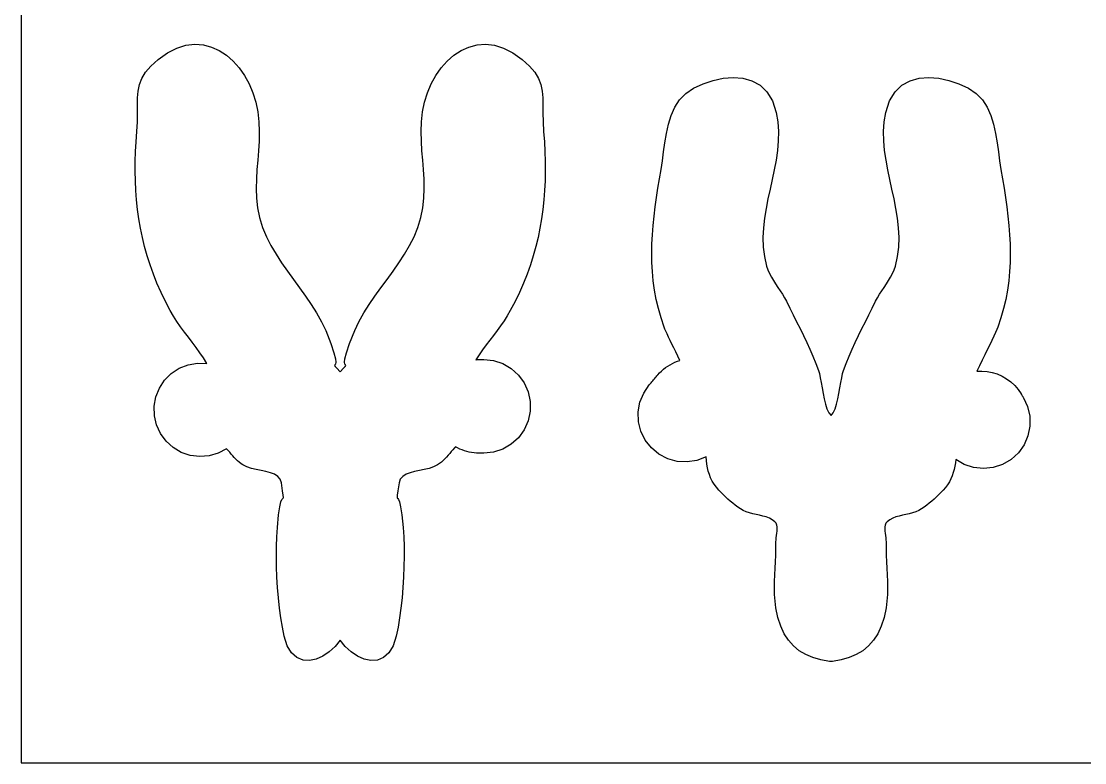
# Model space of a CAD drawing. Header units: inches. Extents: x 1 to 26.6, y 1 to 13.5.
# Drawn here: x 1 to 9.95, y 1 to 7.24 of the extents above; entities that cross this region are included whole.
import ezdxf

# ---------------------------------------------------------------- set-up
doc = ezdxf.new("R2010")
doc.units = ezdxf.units.IN
doc.layers.get('0').update_dxf_attribs({"linetype": 'CONTINUOUS'})

msp = doc.modelspace()

# ---------------------------------------------------------------- linework, layer by layer
at = {"color": 0, "linetype": 'CONTINUOUS'}
for p, q in [((1, 13.4803), (1, 1)), ((2.2316, 6.9756), (2.3099, 7.0151)), ((2.3099, 7.0151), (2.3867, 7.0383)), ((2.3867, 7.0383), (2.4613, 7.0468)), ((2.4613, 7.0468), (2.5332, 7.0414)), ((2.5332, 7.0414), (2.602, 7.0233)), ((2.602, 7.0233), (2.6671, 6.9939)), ((2.6671, 6.9939), (2.7279, 6.9539)), ((4.6425, 6.9539), (4.7034, 6.9939)), ((4.7034, 6.9939), (4.7684, 7.0233)), ((4.7684, 7.0233), (4.8373, 7.0414)), ((4.8373, 7.0414), (4.9092, 7.0468)), ((4.9092, 7.0468), (4.9839, 7.0383)), ((4.9839, 7.0383), (5.0605, 7.0151)), ((5.0605, 7.0151), (5.1389, 6.9756)), ((2.0914, 6.8635), (2.1522, 6.9191)), ((2.1522, 6.9191), (2.2316, 6.9756)), ((2.7279, 6.9539), (2.784, 6.9047)), ((2.784, 6.9047), (2.8348, 6.8474)), ((4.5356, 6.8474), (4.5865, 6.9047)), ((4.5865, 6.9047), (4.6425, 6.9539)), ((5.1389, 6.9756), (5.2183, 6.9191)), ((5.2183, 6.9191), (5.2791, 6.8635)), ((2.0157, 6.7588), (2.0467, 6.8105)), ((2.0467, 6.8105), (2.0914, 6.8635)), ((2.8348, 6.8474), (2.8798, 6.7831)), ((4.4906, 6.7831), (4.5356, 6.8474)), ((5.2791, 6.8635), (5.3237, 6.8105)), ((5.3237, 6.8105), (5.3547, 6.7588)), ((1.9959, 6.7067), (2.0157, 6.7588)), ((2.8798, 6.7831), (2.9185, 6.713)), ((4.452, 6.713), (4.4906, 6.7831)), ((5.3547, 6.7588), (5.3746, 6.7067)), ((6.7402, 6.7139), (6.8245, 6.7428)), ((6.8245, 6.7428), (6.9099, 6.7615)), ((6.9099, 6.7615), (6.9943, 6.7682)), ((6.9943, 6.7682), (7.0755, 6.7617)), ((7.0755, 6.7617), (7.1514, 6.7401)), ((7.1514, 6.7401), (7.2195, 6.7019)), ((8.4148, 6.7019), (8.483, 6.7401)), ((8.483, 6.7401), (8.5588, 6.7617)), ((8.5588, 6.7617), (8.64, 6.7682)), ((8.64, 6.7682), (8.7245, 6.7615)), ((8.7245, 6.7615), (8.8099, 6.7428)), ((8.8099, 6.7428), (8.8941, 6.7139)), ((1.9799, 6.5962), (1.9848, 6.653)), ((1.9848, 6.653), (1.9959, 6.7067)), ((2.9185, 6.713), (2.9503, 6.6382)), ((2.9503, 6.6382), (2.9748, 6.5598)), ((4.3956, 6.5598), (4.4201, 6.6382)), ((4.4201, 6.6382), (4.452, 6.713)), ((5.3746, 6.7067), (5.3856, 6.653)), ((5.3856, 6.653), (5.3905, 6.5962)), ((6.5423, 6.5783), (6.5943, 6.6323)), ((6.5943, 6.6323), (6.6595, 6.6761)), ((6.6595, 6.6761), (6.7402, 6.7139)), ((7.2195, 6.7019), (7.2779, 6.6455)), ((7.2779, 6.6455), (7.3243, 6.5695)), ((8.31, 6.5695), (8.3564, 6.6455)), ((8.3564, 6.6455), (8.4148, 6.7019)), ((8.8941, 6.7139), (8.9749, 6.6761)), ((8.9749, 6.6761), (9.0401, 6.6323)), ((9.0401, 6.6323), (9.092, 6.5783)), ((1.9787, 6.5351), (1.9799, 6.5962)), ((2.9748, 6.5598), (2.9914, 6.479)), ((4.3791, 6.479), (4.3956, 6.5598)), ((5.3905, 6.5962), (5.3917, 6.5351)), ((6.5018, 6.516), (6.5423, 6.5783)), ((7.3243, 6.5695), (7.3564, 6.4721)), ((8.2779, 6.4721), (8.31, 6.5695)), ((9.092, 6.5783), (9.1325, 6.516)), ((1.9777, 6.3941), (1.9789, 6.4682)), ((1.9789, 6.4682), (1.9787, 6.5351)), ((2.9914, 6.479), (3.0007, 6.3945)), ((4.3698, 6.3945), (4.3791, 6.479)), ((5.3917, 6.5351), (5.3917, 6.4682)), ((5.3917, 6.4682), (5.3928, 6.3941)), ((6.4479, 6.3735), (6.4709, 6.4473)), ((6.4709, 6.4473), (6.5018, 6.516)), ((7.3564, 6.4721), (7.3696, 6.3929)), ((8.2647, 6.3929), (8.2779, 6.4721)), ((9.1325, 6.516), (9.1633, 6.4473)), ((9.1633, 6.4473), (9.1865, 6.3735)), ((1.9728, 6.3113), (1.9777, 6.3941)), ((3.0007, 6.3945), (3.0037, 6.3118)), ((4.3667, 6.3118), (4.3698, 6.3945)), ((5.3928, 6.3941), (5.3977, 6.3113)), ((6.4308, 6.2968), (6.4479, 6.3735)), ((7.3696, 6.3929), (7.3748, 6.3131)), ((8.2595, 6.3131), (8.2647, 6.3929)), ((9.1865, 6.3735), (9.2034, 6.2968)), ((1.9664, 6.2269), (1.9728, 6.3113)), ((3.0037, 6.3118), (3.0021, 6.2305)), ((4.3684, 6.2305), (4.3667, 6.3118)), ((5.3977, 6.3113), (5.4041, 6.2269)), ((6.4179, 6.2185), (6.4308, 6.2968)), ((7.3748, 6.3131), (7.3731, 6.2329)), ((8.2611, 6.2329), (8.2595, 6.3131)), ((9.2034, 6.2968), (9.2164, 6.2185)), ((1.9619, 6.1434), (1.9664, 6.2269)), ((3.0021, 6.2305), (2.9972, 6.1502)), ((4.3732, 6.1502), (4.3684, 6.2305)), ((5.4041, 6.2269), (5.4086, 6.1434)), ((6.4075, 6.1406), (6.4179, 6.2185)), ((7.3731, 6.2329), (7.3658, 6.1523)), ((8.2685, 6.1523), (8.2611, 6.2329)), ((9.2164, 6.2185), (9.2269, 6.1406)), ((1.9593, 6.0607), (1.9619, 6.1434)), ((2.9972, 6.1502), (2.9907, 6.0707)), ((4.3797, 6.0707), (4.3732, 6.1502)), ((5.4086, 6.1434), (5.4111, 6.0607)), ((6.3976, 6.0647), (6.4075, 6.1406)), ((7.3658, 6.1523), (7.3541, 6.0714)), ((8.2802, 6.0714), (8.2685, 6.1523)), ((9.2269, 6.1406), (9.2368, 6.0647)), ((1.9588, 5.9787), (1.9593, 6.0607)), ((2.9907, 6.0707), (2.9843, 5.9915)), ((4.3863, 5.9915), (4.3797, 6.0707)), ((5.4111, 6.0607), (5.4117, 5.9787)), ((6.3865, 5.9926), (6.3976, 6.0647)), ((7.3541, 6.0714), (7.3391, 5.9901)), ((8.2953, 5.9901), (8.2802, 6.0714)), ((9.2368, 6.0647), (9.2479, 5.9926)), ((1.9603, 5.8975), (1.9588, 5.9787)), ((2.9793, 5.9123), (2.9774, 5.8327)), ((2.9843, 5.9915), (2.9793, 5.9123)), ((4.3911, 5.9123), (4.3863, 5.9915)), ((4.3931, 5.8327), (4.3911, 5.9123)), ((5.4117, 5.9787), (5.4101, 5.8975)), ((6.3596, 5.8349), (6.3727, 5.9136)), ((6.3727, 5.9136), (6.3865, 5.9926)), ((7.3391, 5.9901), (7.322, 5.9087)), ((8.3123, 5.9087), (8.2953, 5.9901)), ((9.2479, 5.9926), (9.2617, 5.9136)), ((9.2617, 5.9136), (9.2747, 5.8349)), ((1.9642, 5.8169), (1.9603, 5.8975)), ((2.9774, 5.8327), (2.9801, 5.7525)), ((4.3903, 5.7525), (4.3931, 5.8327)), ((5.4101, 5.8975), (5.4062, 5.8169)), ((6.3475, 5.7565), (6.3596, 5.8349)), ((7.3041, 5.8273), (7.2866, 5.7457)), ((7.322, 5.9087), (7.3041, 5.8273)), ((8.3302, 5.8273), (8.3123, 5.9087)), ((8.3477, 5.7457), (8.3302, 5.8273)), ((9.2747, 5.8349), (9.2868, 5.7565)), ((1.9703, 5.7369), (1.9642, 5.8169)), ((1.9789, 5.6574), (1.9703, 5.7369)), ((2.9801, 5.7525), (2.9891, 5.6711)), ((4.3814, 5.6711), (4.3903, 5.7525)), ((5.4001, 5.7369), (5.3916, 5.6574)), ((5.4062, 5.8169), (5.4001, 5.7369)), ((6.3366, 5.6781), (6.3475, 5.7565)), ((7.2866, 5.7457), (7.2706, 5.6643)), ((8.3636, 5.6643), (8.3477, 5.7457)), ((9.2868, 5.7565), (9.2977, 5.6781)), ((1.9898, 5.5784), (1.9789, 5.6574)), ((2.9891, 5.6711), (3.0058, 5.5883)), ((4.3646, 5.5883), (4.3814, 5.6711)), ((5.3916, 5.6574), (5.3806, 5.5784)), ((6.3271, 5.6), (6.3366, 5.6781)), ((7.2706, 5.6643), (7.2574, 5.5829)), ((8.3769, 5.5829), (8.3636, 5.6643)), ((9.2977, 5.6781), (9.3072, 5.6)), ((2.0033, 5.4999), (1.9898, 5.5784)), ((3.0058, 5.5883), (3.032, 5.5037)), ((4.3385, 5.5037), (4.3646, 5.5883)), ((5.3806, 5.5784), (5.3671, 5.4999)), ((6.3193, 5.522), (6.3271, 5.6)), ((7.2574, 5.5829), (7.2482, 5.5018)), ((8.386, 5.5018), (8.3769, 5.5829)), ((9.3072, 5.6), (9.315, 5.522)), ((2.0195, 5.4217), (2.0033, 5.4999)), ((3.032, 5.5037), (3.0639, 5.427)), ((4.3066, 5.427), (4.3385, 5.5037)), ((5.3671, 5.4999), (5.3509, 5.4217)), ((6.3133, 5.4441), (6.3193, 5.522)), ((7.2482, 5.5018), (7.2442, 5.4208)), ((8.3901, 5.4208), (8.386, 5.5018)), ((9.315, 5.522), (9.3209, 5.4441)), ((2.0384, 5.3439), (2.0195, 5.4217)), ((3.0639, 5.427), (3.1019, 5.3525)), ((4.2686, 5.3525), (4.3066, 5.427)), ((5.3509, 5.4217), (5.3321, 5.3439)), ((6.3096, 5.3663), (6.3133, 5.4441)), ((7.2442, 5.4208), (7.2466, 5.3402)), ((8.3878, 5.3402), (8.3901, 5.4208)), ((9.3209, 5.4441), (9.3247, 5.3663)), ((2.0601, 5.2664), (2.0384, 5.3439)), ((3.1019, 5.3525), (3.1447, 5.2797)), ((4.2257, 5.2797), (4.2686, 5.3525)), ((5.3321, 5.3439), (5.3104, 5.2664)), ((6.3082, 5.2885), (6.3096, 5.3663)), ((6.3095, 5.2107), (6.3082, 5.2885)), ((7.2466, 5.3402), (7.2565, 5.26)), ((8.3779, 5.26), (8.3878, 5.3402)), ((9.3247, 5.3663), (9.326, 5.2885)), ((9.326, 5.2885), (9.3248, 5.2107)), ((2.0846, 5.1891), (2.0601, 5.2664)), ((3.1447, 5.2797), (3.1914, 5.2082)), ((3.1914, 5.2082), (3.2406, 5.1377)), ((4.1298, 5.1377), (4.1791, 5.2082)), ((4.1791, 5.2082), (4.2257, 5.2797)), ((5.3104, 5.2664), (5.2858, 5.1891)), ((6.3136, 5.133), (6.3095, 5.2107)), ((7.2565, 5.26), (7.2751, 5.1803)), ((8.3592, 5.1803), (8.3779, 5.26)), ((9.3248, 5.2107), (9.3206, 5.133)), ((2.1121, 5.1121), (2.0846, 5.1891)), ((2.1427, 5.0351), (2.1121, 5.1121)), ((3.2406, 5.1377), (3.2914, 5.0678)), ((4.0791, 5.0678), (4.1298, 5.1377)), ((5.2583, 5.1121), (5.2278, 5.0351)), ((5.2858, 5.1891), (5.2583, 5.1121)), ((6.3209, 5.0553), (6.3136, 5.133)), ((7.2751, 5.1803), (7.2862, 5.1483)), ((7.2862, 5.1483), (7.2999, 5.1175)), ((7.2999, 5.1175), (7.3156, 5.0875)), ((8.3186, 5.0875), (8.3344, 5.1175)), ((8.3344, 5.1175), (8.3481, 5.1483)), ((8.3481, 5.1483), (8.3592, 5.1803)), ((9.3206, 5.133), (9.3134, 5.0553)), ((2.1764, 4.9583), (2.1427, 5.0351)), ((3.2914, 5.0678), (3.3425, 4.998)), ((4.028, 4.998), (4.0791, 5.0678)), ((5.2278, 5.0351), (5.1941, 4.9583)), ((6.3316, 4.9775), (6.3209, 5.0553)), ((7.3156, 5.0875), (7.3329, 5.0582)), ((7.3329, 5.0582), (7.3512, 5.0293)), ((7.3512, 5.0293), (7.3701, 5.0006)), ((8.2642, 5.0006), (8.283, 5.0293)), ((8.283, 5.0293), (8.3015, 5.0582)), ((8.3015, 5.0582), (8.3186, 5.0875)), ((9.3134, 5.0553), (9.3028, 4.9775)), ((2.2132, 4.8816), (2.1764, 4.9583)), ((3.3425, 4.998), (3.3927, 4.9279)), ((3.3927, 4.9279), (3.441, 4.8571)), ((3.9294, 4.8571), (3.9777, 4.9279)), ((3.9777, 4.9279), (4.028, 4.998)), ((5.1941, 4.9583), (5.1572, 4.8816)), ((6.3457, 4.8997), (6.3316, 4.9775)), ((7.3701, 5.0006), (7.3891, 4.972)), ((7.3891, 4.972), (7.4076, 4.9431)), ((7.4076, 4.9431), (7.4251, 4.9138)), ((8.2092, 4.9138), (8.2267, 4.9431)), ((8.2267, 4.9431), (8.2452, 4.972)), ((8.2452, 4.972), (8.2642, 5.0006)), ((9.3028, 4.9775), (9.2885, 4.8997)), ((2.2534, 4.8048), (2.2132, 4.8816)), ((3.441, 4.8571), (3.4862, 4.7851)), ((3.8842, 4.7851), (3.9294, 4.8571)), ((5.1572, 4.8816), (5.117, 4.8048)), ((6.3639, 4.8217), (6.3457, 4.8997)), ((7.4251, 4.9138), (7.4412, 4.8837)), ((7.4412, 4.8837), (7.4701, 4.8264)), ((8.1642, 4.8264), (8.193, 4.8837)), ((8.193, 4.8837), (8.2092, 4.9138)), ((9.2885, 4.8997), (9.2705, 4.8217)), ((2.2806, 4.758), (2.2534, 4.8048)), ((2.3101, 4.7127), (2.2806, 4.758)), ((3.4862, 4.7851), (3.5272, 4.7117)), ((3.8432, 4.7117), (3.8842, 4.7851)), ((5.0918, 4.7611), (5.0645, 4.7189)), ((5.117, 4.8048), (5.0918, 4.7611)), ((6.3859, 4.7436), (6.3639, 4.8217)), ((7.4701, 4.8264), (7.4991, 4.769)), ((7.4991, 4.769), (7.528, 4.7115)), ((8.1062, 4.7115), (8.1352, 4.769)), ((8.1352, 4.769), (8.1642, 4.8264)), ((9.2705, 4.8217), (9.2483, 4.7436)), ((2.3413, 4.6683), (2.3101, 4.7127)), ((2.3735, 4.6247), (2.3413, 4.6683)), ((3.5272, 4.7117), (3.5628, 4.6364)), ((3.8076, 4.6364), (3.8432, 4.7117)), ((5.0357, 4.6774), (5.0058, 4.6366)), ((5.0645, 4.7189), (5.0357, 4.6774)), ((6.4125, 4.6654), (6.3859, 4.7436)), ((6.4185, 4.65), (6.4125, 4.6654)), ((7.528, 4.7115), (7.5567, 4.6539)), ((8.0776, 4.6539), (8.1062, 4.7115)), ((9.2219, 4.6654), (9.214, 4.6456)), ((9.2483, 4.7436), (9.2219, 4.6654)), ((2.4066, 4.5815), (2.3735, 4.6247)), ((2.4397, 4.5383), (2.4066, 4.5815)), ((3.5628, 4.6364), (3.6065, 4.5278)), ((3.764, 4.5278), (3.8076, 4.6364)), ((4.9752, 4.5962), (4.9443, 4.556)), ((5.0058, 4.6366), (4.9752, 4.5962)), ((6.4268, 4.6309), (6.4185, 4.65)), ((6.4369, 4.6083), (6.4268, 4.6309)), ((6.4489, 4.5827), (6.4369, 4.6083)), ((6.4623, 4.5545), (6.4489, 4.5827)), ((7.5567, 4.6539), (7.5849, 4.596)), ((7.5849, 4.596), (7.6124, 4.538)), ((8.0219, 4.538), (8.0495, 4.596)), ((8.0495, 4.596), (8.0776, 4.6539)), ((9.1887, 4.5897), (9.1722, 4.5549)), ((9.2028, 4.6202), (9.1887, 4.5897)), ((9.214, 4.6456), (9.2028, 4.6202)), ((2.4724, 4.495), (2.4397, 4.5383)), ((2.5042, 4.451), (2.4724, 4.495)), ((3.6065, 4.5278), (3.6325, 4.4511)), ((3.7379, 4.4511), (3.764, 4.5278)), ((4.9136, 4.5157), (4.8835, 4.4751)), ((4.9443, 4.556), (4.9136, 4.5157)), ((6.4772, 4.5239), (6.4623, 4.5545)), ((6.4931, 4.4914), (6.4772, 4.5239)), ((6.5099, 4.4572), (6.4931, 4.4914)), ((7.6124, 4.538), (7.6391, 4.4796)), ((7.6391, 4.4796), (7.6648, 4.4206)), ((7.9696, 4.4206), (7.9952, 4.4796)), ((7.9952, 4.4796), (8.0219, 4.538)), ((9.1535, 4.5165), (9.1332, 4.4751)), ((9.1722, 4.5549), (9.1535, 4.5165)), ((2.5345, 4.4064), (2.5042, 4.451)), ((2.5627, 4.3604), (2.5345, 4.4064)), ((3.6325, 4.4511), (3.645, 4.4006)), ((3.645, 4.4006), (3.6479, 4.3704)), ((3.7226, 4.3704), (3.7254, 4.4006)), ((3.7254, 4.4006), (3.7379, 4.4511)), ((4.8544, 4.434), (4.8268, 4.3919)), ((4.8268, 4.3919), (4.8295, 4.3921)), ((4.8295, 4.3921), (4.8322, 4.3923)), ((4.8322, 4.3923), (4.8349, 4.3924)), ((4.8349, 4.3924), (4.8375, 4.3925)), ((4.8375, 4.3925), (4.8429, 4.3927)), ((4.8429, 4.3927), (4.8456, 4.3927)), ((4.8456, 4.3927), (4.8482, 4.3928)), ((4.8482, 4.3928), (4.893, 4.3928)), ((4.8835, 4.4751), (4.8544, 4.434)), ((4.893, 4.3928), (4.9749, 4.3843)), ((6.5275, 4.4219), (6.5099, 4.4572)), ((6.5455, 4.3857), (6.5275, 4.4219)), ((7.6648, 4.4206), (7.6892, 4.3612)), ((7.9451, 4.3612), (7.9696, 4.4206)), ((9.1117, 4.4317), (9.0893, 4.3867)), ((9.1332, 4.4751), (9.1117, 4.4317)), ((2.2632, 4.2759), (2.33, 4.3197)), ((2.33, 4.3197), (2.4043, 4.349)), ((2.4043, 4.349), (2.4829, 4.3628)), ((2.4829, 4.3628), (2.5627, 4.3604)), ((3.6406, 4.3475), (3.6384, 4.3431)), ((3.6384, 4.3431), (3.6425, 4.3357)), ((3.6451, 4.3547), (3.6406, 4.3475)), ((3.6425, 4.3357), (3.6568, 4.3195)), ((3.6479, 4.3704), (3.6451, 4.3547)), ((3.6568, 4.3195), (3.6852, 4.2885)), ((3.6852, 4.2885), (3.7138, 4.3195)), ((3.7138, 4.3195), (3.728, 4.3357)), ((3.7254, 4.3547), (3.7226, 4.3704)), ((3.7299, 4.3475), (3.7254, 4.3547)), ((3.728, 4.3357), (3.7321, 4.3431)), ((3.7321, 4.3431), (3.7299, 4.3475)), ((4.9749, 4.3843), (5.0531, 4.3588)), ((5.0531, 4.3588), (5.1245, 4.3176)), ((5.1245, 4.3176), (5.1856, 4.2626)), ((6.3902, 4.2967), (6.4072, 4.3116)), ((6.4072, 4.3116), (6.4249, 4.3255)), ((6.4249, 4.3255), (6.4434, 4.3383)), ((6.4434, 4.3383), (6.4627, 4.3501)), ((6.4627, 4.3501), (6.4826, 4.3608)), ((6.4826, 4.3608), (6.5031, 4.3703)), ((6.5031, 4.3703), (6.5241, 4.3786)), ((6.5241, 4.3786), (6.5455, 4.3857)), ((7.6892, 4.3612), (7.7122, 4.3013)), ((7.7122, 4.3013), (7.7199, 4.2745)), ((7.9144, 4.2745), (7.9222, 4.3013)), ((7.9222, 4.3013), (7.9451, 4.3612)), ((9.0665, 4.3409), (9.0435, 4.2951)), ((9.0893, 4.3867), (9.0665, 4.3409)), ((2.1626, 4.153), (2.2067, 4.2196)), ((2.2067, 4.2196), (2.2632, 4.2759)), ((5.1856, 4.2626), (5.234, 4.1959)), ((6.3089, 4.2052), (6.3159, 4.2136)), ((6.3159, 4.2136), (6.3231, 4.222)), ((6.3231, 4.222), (6.3303, 4.2304)), ((6.3303, 4.2304), (6.3375, 4.2389)), ((6.3375, 4.2389), (6.3447, 4.2473)), ((6.3447, 4.2473), (6.3519, 4.2556)), ((6.3519, 4.2556), (6.3591, 4.2641)), ((6.3591, 4.2641), (6.3742, 4.2808)), ((6.3742, 4.2808), (6.3902, 4.2967)), ((7.7199, 4.2745), (7.7271, 4.2398)), ((7.7271, 4.2398), (7.7343, 4.1992)), ((7.9, 4.1992), (7.9072, 4.2398)), ((7.9072, 4.2398), (7.9144, 4.2745)), ((9.0435, 4.2951), (9.0877, 4.2967)), ((9.0877, 4.2967), (9.1317, 4.2932)), ((9.1317, 4.2932), (9.175, 4.2849)), ((9.175, 4.2849), (9.2172, 4.2719)), ((9.2172, 4.2719), (9.2576, 4.2541)), ((9.2576, 4.2541), (9.2957, 4.232)), ((9.2957, 4.232), (9.3311, 4.2057)), ((2.1329, 4.079), (2.1626, 4.153)), ((5.234, 4.1959), (5.2675, 4.1208)), ((5.2675, 4.1208), (5.2846, 4.0403)), ((6.2403, 4.1115), (6.2873, 4.18)), ((6.2873, 4.18), (6.2945, 4.1883)), ((6.2945, 4.1883), (6.3017, 4.1968)), ((6.3017, 4.1968), (6.3089, 4.2052)), ((7.7343, 4.1992), (7.7418, 4.1547)), ((7.7418, 4.1547), (7.7499, 4.1083)), ((7.8844, 4.1083), (7.8926, 4.1547)), ((7.8926, 4.1547), (7.9, 4.1992)), ((9.3311, 4.2057), (9.3634, 4.1756)), ((9.3634, 4.1756), (9.3922, 4.1421)), ((9.3922, 4.1421), (9.417, 4.1056)), ((2.1187, 4.0003), (2.1329, 4.079)), ((5.2846, 4.0403), (5.2846, 3.958)), ((6.1942, 3.9529), (6.2089, 4.0346)), ((6.2089, 4.0346), (6.2403, 4.1115)), ((7.7499, 4.1083), (7.7594, 4.0623)), ((7.7594, 4.0623), (7.7703, 4.0184)), ((7.864, 4.0184), (7.875, 4.0623)), ((7.875, 4.0623), (7.8844, 4.1083)), ((9.417, 4.1056), (9.419, 4.1022)), ((9.419, 4.1022), (9.421, 4.0989)), ((9.421, 4.0989), (9.423, 4.0954)), ((9.423, 4.0954), (9.4251, 4.0921)), ((9.4251, 4.0921), (9.4271, 4.0887)), ((9.4271, 4.0887), (9.4292, 4.0853)), ((9.4292, 4.0853), (9.4311, 4.082)), ((9.4311, 4.082), (9.4332, 4.0785)), ((9.4332, 4.0785), (9.4352, 4.0752)), ((9.4352, 4.0752), (9.4372, 4.0719)), ((9.4372, 4.0719), (9.4722, 3.9967)), ((2.1206, 3.9205), (2.1187, 4.0003)), ((5.2846, 3.958), (5.2675, 3.8775)), ((6.1969, 3.8699), (6.1942, 3.9529)), ((7.7703, 4.0184), (7.7833, 3.979)), ((7.7833, 3.979), (7.7987, 3.9457)), ((7.7987, 3.9457), (7.8172, 3.9209)), ((7.8172, 3.9209), (7.8355, 3.9457)), ((7.8355, 3.9457), (7.8509, 3.979)), ((7.8509, 3.979), (7.864, 4.0184)), ((9.4722, 3.9967), (9.4906, 3.9158)), ((2.1388, 3.8428), (2.1206, 3.9205)), ((5.2675, 3.8775), (5.234, 3.8023)), ((6.2171, 3.7894), (6.1969, 3.8699)), ((9.4906, 3.9158), (9.4917, 3.8329)), ((2.1721, 3.7702), (2.1388, 3.8428)), ((2.2194, 3.7059), (2.1721, 3.7702)), ((5.234, 3.8023), (5.1856, 3.7357)), ((6.2536, 3.7148), (6.2171, 3.7894)), ((9.4917, 3.8329), (9.4753, 3.7517)), ((2.2786, 3.6525), (2.2194, 3.7059)), ((5.1245, 3.6806), (5.0531, 3.6395)), ((5.1856, 3.7357), (5.1245, 3.6806)), ((6.305, 3.6496), (6.2536, 3.7148)), ((9.4424, 3.6756), (9.3943, 3.6081)), ((9.4753, 3.7517), (9.4424, 3.6756)), ((2.3475, 3.6121), (2.2786, 3.6525)), ((2.4231, 3.5864), (2.3475, 3.6121)), ((2.5023, 3.5766), (2.4231, 3.5864)), ((2.5819, 3.5828), (2.5023, 3.5766)), ((2.6585, 3.605), (2.5819, 3.5828)), ((2.7292, 3.6423), (2.6585, 3.605)), ((2.7419, 3.6276), (2.7292, 3.6423)), ((2.7546, 3.6127), (2.7419, 3.6276)), ((2.7673, 3.5978), (2.7546, 3.6127)), ((2.7801, 3.5831), (2.7673, 3.5978)), ((2.7932, 3.5688), (2.7801, 3.5831)), ((4.5939, 3.5872), (4.5802, 3.572)), ((4.6073, 3.6026), (4.5939, 3.5872)), ((4.6205, 3.6182), (4.6073, 3.6026)), ((4.6339, 3.6336), (4.6205, 3.6182)), ((4.6472, 3.649), (4.6339, 3.6336)), ((4.648, 3.6499), (4.6472, 3.649)), ((4.6489, 3.6509), (4.648, 3.6499)), ((4.6498, 3.6519), (4.6489, 3.6509)), ((4.6506, 3.6529), (4.6498, 3.6519)), ((4.6515, 3.6539), (4.6506, 3.6529)), ((4.6523, 3.6549), (4.6515, 3.6539)), ((4.6531, 3.6558), (4.6523, 3.6549)), ((4.654, 3.6569), (4.6531, 3.6558)), ((4.6548, 3.6579), (4.654, 3.6569)), ((4.6556, 3.6589), (4.6548, 3.6579)), ((4.6737, 3.649), (4.6556, 3.6589)), ((4.6925, 3.6399), (4.6737, 3.649)), ((4.7117, 3.632), (4.6925, 3.6399)), ((4.7311, 3.625), (4.7117, 3.632)), ((4.751, 3.6191), (4.7311, 3.625)), ((4.7713, 3.6142), (4.751, 3.6191)), ((4.7917, 3.6103), (4.7713, 3.6142)), ((4.8122, 3.6076), (4.7917, 3.6103)), ((4.8329, 3.6059), (4.8122, 3.6076)), ((4.8536, 3.6054), (4.8329, 3.6059)), ((4.893, 3.6054), (4.8536, 3.6054)), ((4.9749, 3.6141), (4.893, 3.6054)), ((5.0531, 3.6395), (4.9749, 3.6141)), ((6.369, 3.5966), (6.305, 3.6496)), ((6.4426, 3.5581), (6.369, 3.5966)), ((9.3943, 3.6081), (9.333, 3.5522)), ((2.8068, 3.5547), (2.7932, 3.5688)), ((2.8206, 3.5414), (2.8068, 3.5547)), ((2.8351, 3.5286), (2.8206, 3.5414)), ((2.8503, 3.5168), (2.8351, 3.5286)), ((2.8662, 3.5059), (2.8503, 3.5168)), ((2.8994, 3.4896), (2.8662, 3.5059)), ((4.5042, 3.5059), (4.4711, 3.4896)), ((4.5208, 3.5173), (4.5042, 3.5059)), ((4.5367, 3.5298), (4.5208, 3.5173)), ((4.5518, 3.5431), (4.5367, 3.5298)), ((4.5662, 3.5573), (4.5518, 3.5431)), ((4.5802, 3.572), (4.5662, 3.5573)), ((6.5226, 3.536), (6.4426, 3.5581)), ((6.6055, 3.5312), (6.5226, 3.536)), ((6.6876, 3.5439), (6.6055, 3.5312)), ((6.7651, 3.5734), (6.6876, 3.5439)), ((6.7678, 3.5428), (6.7651, 3.5734)), ((6.7718, 3.5126), (6.7678, 3.5428)), ((6.7771, 3.4829), (6.7718, 3.5126)), ((8.8597, 3.4954), (8.854, 3.4681)), ((8.8641, 3.5232), (8.8597, 3.4954)), ((8.8673, 3.5515), (8.8641, 3.5232)), ((8.9391, 3.5098), (8.8673, 3.5515)), ((9.0178, 3.4842), (8.9391, 3.5098)), ((9.2615, 3.5104), (9.1827, 3.4845)), ((9.333, 3.5522), (9.2615, 3.5104)), ((2.937, 3.4773), (2.8994, 3.4896)), ((2.9774, 3.4677), (2.937, 3.4773)), ((3.0188, 3.4595), (2.9774, 3.4677)), ((3.0594, 3.4509), (3.0188, 3.4595)), ((3.0975, 3.4408), (3.0594, 3.4509)), ((3.1314, 3.4277), (3.0975, 3.4408)), ((3.1592, 3.4099), (3.1314, 3.4277)), ((3.1792, 3.3863), (3.1592, 3.4099)), ((4.2113, 3.4099), (4.1912, 3.3863)), ((4.2391, 3.4277), (4.2113, 3.4099)), ((4.2729, 3.4408), (4.2391, 3.4277)), ((4.311, 3.4509), (4.2729, 3.4408)), ((4.3517, 3.4595), (4.311, 3.4509)), ((4.3931, 3.4677), (4.3517, 3.4595)), ((4.4334, 3.4773), (4.3931, 3.4677)), ((4.4711, 3.4896), (4.4334, 3.4773)), ((6.7841, 3.4536), (6.7771, 3.4829)), ((6.7929, 3.425), (6.7841, 3.4536)), ((6.804, 3.3971), (6.7929, 3.425)), ((8.8376, 3.4149), (8.8268, 3.3892)), ((8.8467, 3.4413), (8.8376, 3.4149)), ((8.854, 3.4681), (8.8467, 3.4413)), ((9.1003, 3.4755), (9.0178, 3.4842)), ((9.1827, 3.4845), (9.1003, 3.4755)), ((3.1896, 3.3551), (3.1792, 3.3863)), ((3.1992, 3.2892), (3.1896, 3.3551)), ((4.1808, 3.3551), (4.1712, 3.2892)), ((4.1912, 3.3863), (4.1808, 3.3551)), ((6.8173, 3.3698), (6.804, 3.3971)), ((6.8331, 3.3433), (6.8173, 3.3698)), ((6.8519, 3.3178), (6.8331, 3.3433)), ((6.8735, 3.2931), (6.8519, 3.3178)), ((8.781, 3.316), (8.7607, 3.2931)), ((8.7986, 3.3397), (8.781, 3.316)), ((8.8139, 3.3641), (8.7986, 3.3397)), ((8.8268, 3.3892), (8.8139, 3.3641)), ((3.2046, 3.251), (3.1992, 3.2892)), ((3.2008, 3.2229), (3.205, 3.226)), ((3.2064, 3.2327), (3.2046, 3.251)), ((3.205, 3.226), (3.2064, 3.2327)), ((4.1658, 3.251), (4.1641, 3.2327)), ((4.1641, 3.2327), (4.1655, 3.226)), ((4.1655, 3.226), (4.1696, 3.2229)), ((4.1712, 3.2892), (4.1658, 3.251)), ((6.892, 3.2742), (6.8735, 3.2931)), ((6.9108, 3.2553), (6.892, 3.2742)), ((6.9299, 3.2368), (6.9108, 3.2553)), ((6.9494, 3.2185), (6.9299, 3.2368)), ((8.7044, 3.2368), (8.6849, 3.2185)), ((8.7235, 3.2553), (8.7044, 3.2368)), ((8.7423, 3.2742), (8.7235, 3.2553)), ((8.7607, 3.2931), (8.7423, 3.2742)), ((3.1667, 3.0851), (3.1769, 3.1546)), ((3.1769, 3.1546), (3.1864, 3.1953)), ((3.1864, 3.1953), (3.1945, 3.2154)), ((3.1945, 3.2154), (3.2008, 3.2229)), ((4.1696, 3.2229), (4.1759, 3.2154)), ((4.1759, 3.2154), (4.1842, 3.1953)), ((4.1842, 3.1953), (4.1935, 3.1546)), ((4.1935, 3.1546), (4.2038, 3.0851)), ((6.9693, 3.2009), (6.9494, 3.2185)), ((6.9897, 3.1839), (6.9693, 3.2009)), ((7.0106, 3.1675), (6.9897, 3.1839)), ((7.0321, 3.152), (7.0106, 3.1675)), ((7.0542, 3.1373), (7.0321, 3.152)), ((7.0769, 3.1238), (7.0542, 3.1373)), ((8.5802, 3.1373), (8.5575, 3.1238)), ((8.6023, 3.152), (8.5802, 3.1373)), ((8.6238, 3.1675), (8.6023, 3.152)), ((8.6446, 3.1839), (8.6238, 3.1675)), ((8.665, 3.2009), (8.6446, 3.1839)), ((8.6849, 3.2185), (8.665, 3.2009)), ((3.156, 2.9789), (3.1667, 3.0851)), ((4.2038, 3.0851), (4.2144, 2.9789)), ((7.1025, 3.1116), (7.0769, 3.1238)), ((7.1298, 3.1022), (7.1025, 3.1116)), ((7.158, 3.0948), (7.1298, 3.1022)), ((7.1869, 3.0886), (7.158, 3.0948)), ((7.2158, 3.0828), (7.1869, 3.0886)), ((7.2443, 3.0764), (7.2158, 3.0828)), ((7.2719, 3.0684), (7.2443, 3.0764)), ((7.298, 3.0582), (7.2719, 3.0684)), ((7.3223, 3.0449), (7.298, 3.0582)), ((7.3442, 3.0275), (7.3223, 3.0449)), ((8.312, 3.0449), (8.2901, 3.0275)), ((8.3363, 3.0582), (8.312, 3.0449)), ((8.3624, 3.0684), (8.3363, 3.0582)), ((8.39, 3.0764), (8.3624, 3.0684)), ((8.4185, 3.0828), (8.39, 3.0764)), ((8.4474, 3.0886), (8.4185, 3.0828)), ((8.4762, 3.0948), (8.4474, 3.0886)), ((8.5046, 3.1022), (8.4762, 3.0948)), ((8.5318, 3.1116), (8.5046, 3.1022)), ((8.5575, 3.1238), (8.5318, 3.1116)), ((3.151, 2.902), (3.156, 2.9789)), ((4.2144, 2.9789), (4.2195, 2.902)), ((7.3544, 3.0148), (7.3442, 3.0275)), ((7.3607, 3.0003), (7.3544, 3.0148)), ((7.3641, 2.9845), (7.3607, 3.0003)), ((7.3639, 2.9495), (7.3649, 2.9674)), ((7.3649, 2.9674), (7.3641, 2.9845)), ((8.2702, 2.9845), (8.2694, 2.9674)), ((8.2694, 2.9674), (8.2704, 2.9495)), ((8.2735, 3.0003), (8.2702, 2.9845)), ((8.28, 3.0148), (8.2735, 3.0003)), ((8.2901, 3.0275), (8.28, 3.0148)), ((3.1481, 2.8209), (3.151, 2.902)), ((4.2195, 2.902), (4.2223, 2.8209)), ((7.3535, 2.8584), (7.3543, 2.8758)), ((7.3543, 2.8758), (7.3562, 2.894)), ((7.3562, 2.894), (7.3617, 2.931)), ((7.3617, 2.931), (7.3639, 2.9495)), ((8.2704, 2.9495), (8.2726, 2.931)), ((8.2726, 2.931), (8.2754, 2.9125)), ((8.2754, 2.9125), (8.2781, 2.894)), ((8.2781, 2.894), (8.2801, 2.8758)), ((8.2801, 2.8758), (8.2807, 2.8584)), ((3.1474, 2.7367), (3.1481, 2.8209)), ((4.2223, 2.8209), (4.223, 2.7367)), ((7.3517, 2.7475), (7.3533, 2.803)), ((7.3533, 2.803), (7.3535, 2.8584)), ((8.2807, 2.8584), (8.2809, 2.803)), ((8.2809, 2.803), (8.2826, 2.7475)), ((3.1488, 2.6501), (3.1474, 2.7367)), ((4.223, 2.7367), (4.2217, 2.6501)), ((7.3462, 2.6364), (7.3492, 2.692)), ((7.3492, 2.692), (7.3517, 2.7475)), ((8.2826, 2.7475), (8.2851, 2.692)), ((8.2851, 2.692), (8.288, 2.6364)), ((3.1522, 2.5624), (3.1488, 2.6501)), ((4.2217, 2.6501), (4.2182, 2.5624)), ((7.3436, 2.5808), (7.3462, 2.6364)), ((8.288, 2.6364), (8.2906, 2.5808)), ((3.1576, 2.4745), (3.1522, 2.5624)), ((4.2182, 2.5624), (4.2128, 2.4745)), ((7.3413, 2.47), (7.3418, 2.5253)), ((7.3418, 2.5253), (7.3436, 2.5808)), ((8.2906, 2.5808), (8.2925, 2.5253)), ((8.2925, 2.5253), (8.293, 2.47)), ((3.165, 2.3873), (3.1576, 2.4745)), ((4.2128, 2.4745), (4.2054, 2.3873)), ((7.3427, 2.4148), (7.3413, 2.47)), ((8.293, 2.47), (8.2916, 2.4148)), ((3.1743, 2.302), (3.165, 2.3873)), ((4.2054, 2.3873), (4.1961, 2.302)), ((7.3466, 2.3597), (7.3427, 2.4148)), ((7.3535, 2.3049), (7.3466, 2.3597)), ((8.2877, 2.3597), (8.2807, 2.3049)), ((8.2916, 2.4148), (8.2877, 2.3597)), ((3.1854, 2.2193), (3.1743, 2.302)), ((4.1961, 2.302), (4.185, 2.2193)), ((7.3705, 2.223), (7.3535, 2.3049)), ((8.2807, 2.3049), (8.2639, 2.223)), ((3.1984, 2.1405), (3.1854, 2.2193)), ((4.185, 2.2193), (4.172, 2.1405)), ((7.3939, 2.1502), (7.3705, 2.223)), ((7.4235, 2.086), (7.3939, 2.1502)), ((8.2405, 2.1502), (8.2107, 2.086)), ((8.2639, 2.223), (8.2405, 2.1502)), ((3.2132, 2.0664), (3.1984, 2.1405)), ((3.2396, 1.9843), (3.2132, 2.0664)), ((4.1573, 2.0664), (4.1308, 1.9843)), ((4.172, 2.1405), (4.1573, 2.0664)), ((7.4595, 2.0303), (7.4235, 2.086)), ((8.2107, 2.086), (8.1748, 2.0303)), ((3.2763, 1.9244), (3.2396, 1.9843)), ((3.6427, 1.9781), (3.5935, 1.9321)), ((3.6852, 2.0323), (3.6427, 1.9781)), ((3.7277, 1.9781), (3.6852, 2.0323)), ((3.7769, 1.9321), (3.7277, 1.9781)), ((4.1308, 1.9843), (4.0942, 1.9244)), ((7.5018, 1.9826), (7.4595, 2.0303)), ((7.5502, 1.9426), (7.5018, 1.9826)), ((8.1325, 1.9826), (8.0841, 1.9426)), ((8.1748, 2.0303), (8.1325, 1.9826)), ((3.3211, 1.8849), (3.2763, 1.9244)), ((3.3721, 1.8641), (3.3211, 1.8849)), ((3.5398, 1.8959), (3.4834, 1.8714)), ((3.5935, 1.9321), (3.5398, 1.8959)), ((3.8307, 1.8959), (3.7769, 1.9321)), ((3.887, 1.8714), (3.8307, 1.8959)), ((4.0493, 1.8849), (3.9984, 1.8641)), ((4.0942, 1.9244), (4.0493, 1.8849)), ((7.6049, 1.91), (7.5502, 1.9426)), ((7.6655, 1.8845), (7.6049, 1.91)), ((7.7323, 1.8656), (7.6655, 1.8845)), ((7.9688, 1.8845), (7.902, 1.8656)), ((8.0295, 1.91), (7.9688, 1.8845)), ((8.0841, 1.9426), (8.0295, 1.91)), ((3.4269, 1.8601), (3.3721, 1.8641)), ((3.4834, 1.8714), (3.4269, 1.8601)), ((3.9435, 1.8601), (3.887, 1.8714)), ((3.9984, 1.8641), (3.9435, 1.8601)), ((7.8051, 1.853), (7.7323, 1.8656)), ((7.8292, 1.853), (7.8051, 1.853)), ((7.902, 1.8656), (7.8292, 1.853)), ((1, 1), (26.6299, 1))]:
    msp.add_line(p, q, dxfattribs=at)

doc.saveas('drawing.dxf')
